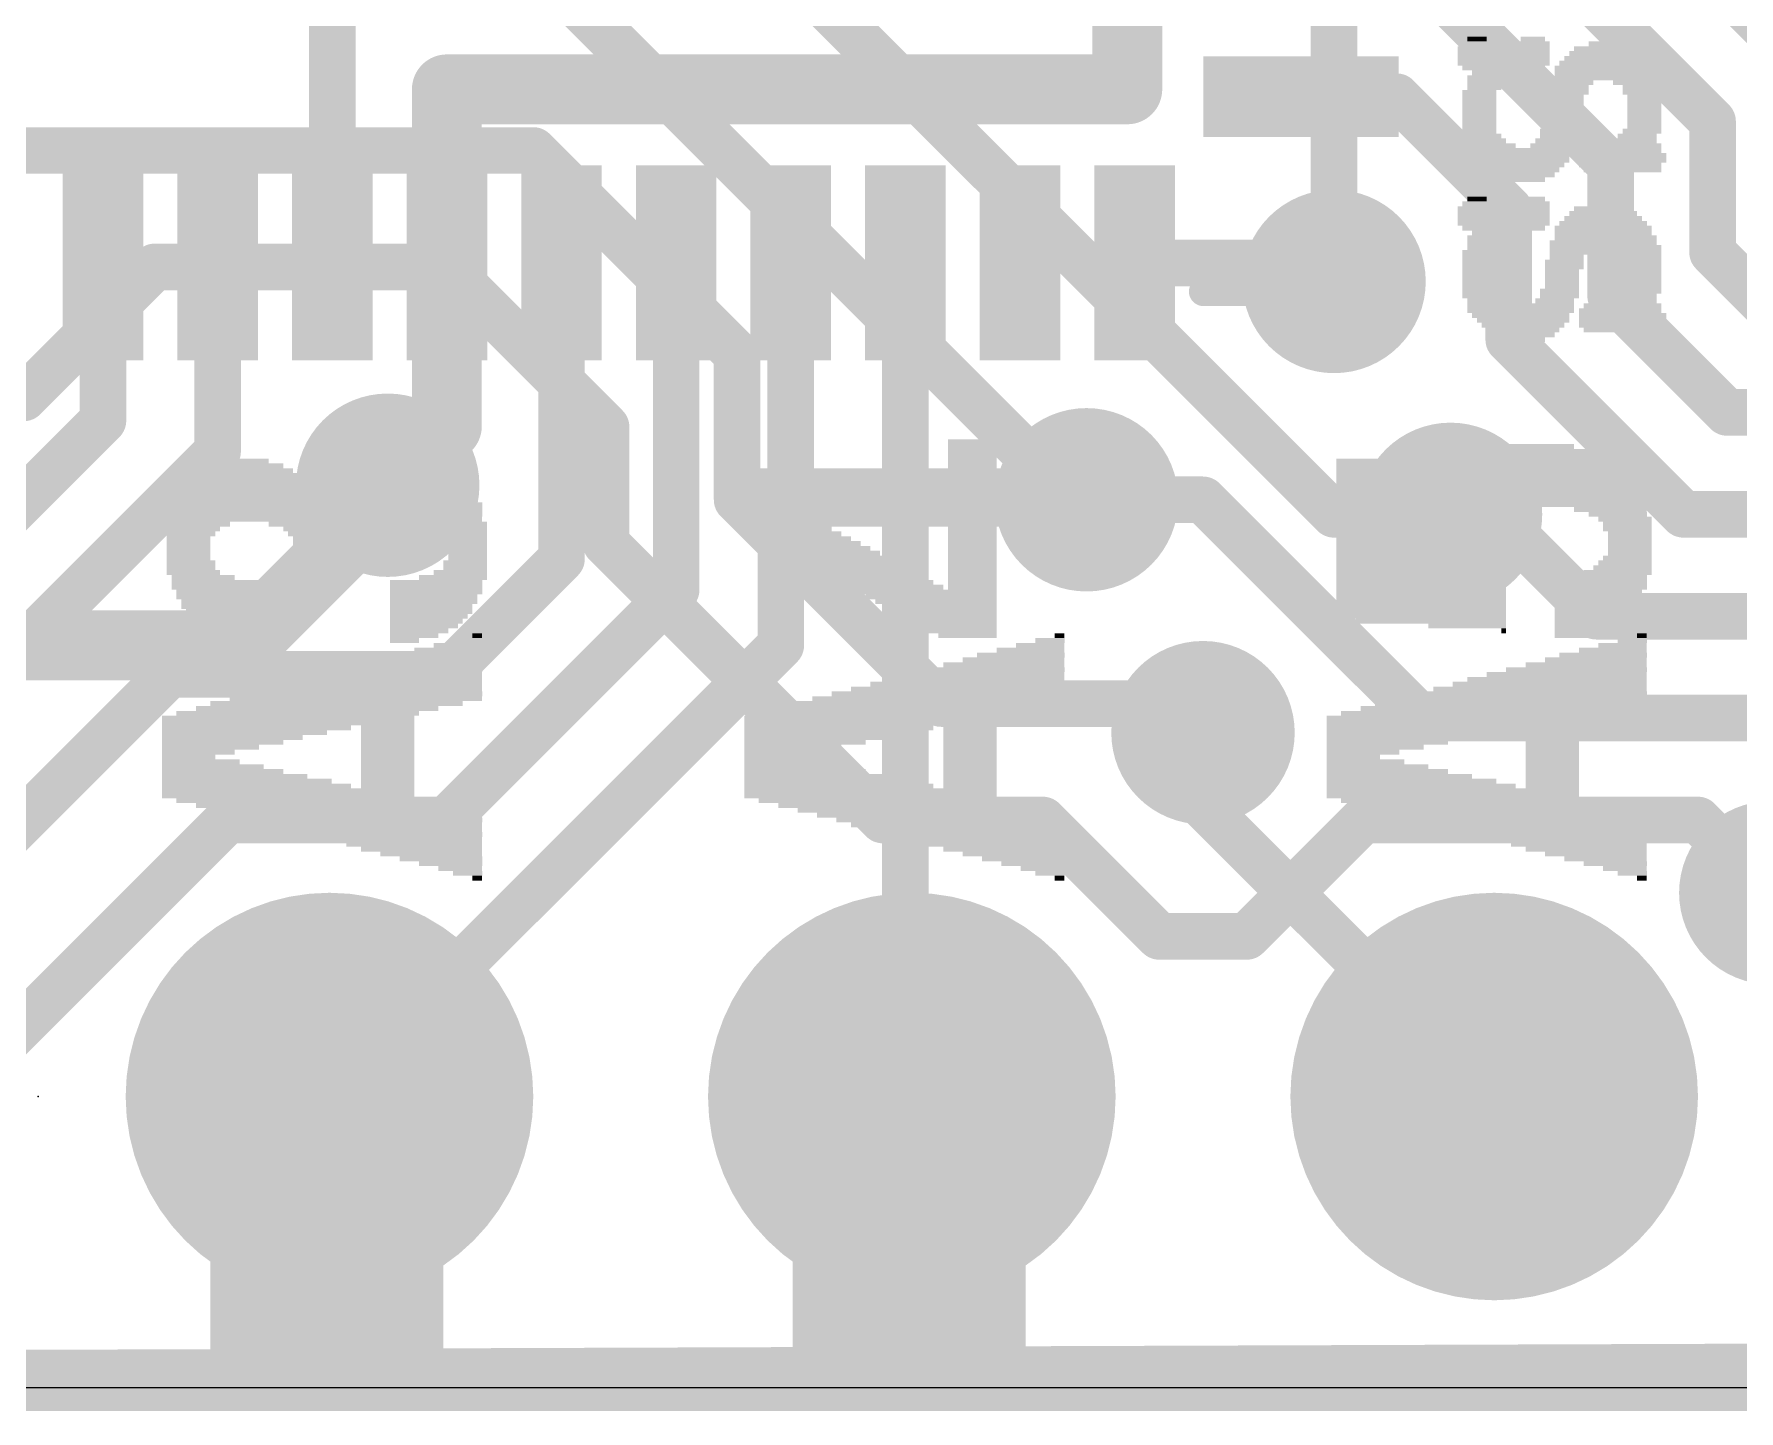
# Model space of a CAD drawing. Extents: x -0.1 to 35.7, y -0.1 to 17.9.
# Drawn here: x 17.76 to 25.2, y -0.1 to 5.91 of the extents above; entities that cross this region are included whole.
import ezdxf

# ---------------------------------------------------------------- set-up
doc = ezdxf.new("R2010")
doc.units = 0
for name, color, linetype in [('1', 12, 'CONTINUOUS'), ('16', 132, 'CONTINUOUS'), ('17', 110, 'CONTINUOUS'), ('18', 110, 'CONTINUOUS'), ('20', 53, 'CONTINUOUS'), ('200', 40, 'CONTINUOUS'), ('21', 40, 'CONTINUOUS'), ('23', 40, 'CONTINUOUS'), ('29', 253, 'CONTINUOUS')]:
    doc.layers.add(name, color=color, linetype=linetype)

# ---------------------------------------------------------------- blocks, each defined once
blk = doc.blocks.new('ROUNDP')
at = {"const_width": 0.5}
blk.add_lwpolyline([(0, -0.25, 1), (0, 0.25, 1), (0, -0.25)], format="xyb", dxfattribs=at)
blk = doc.blocks.new('RECT')
blk.add_solid([(-0.5, -0.5), (0.5, -0.5), (-0.5, 0.5), (0.5, 0.5)])
blk = doc.blocks.new('ROUNDV')
at = {"const_width": 0.5}
blk.add_lwpolyline([(0, -0.25, 1), (0, 0.25, 1), (0, -0.25)], format="xyb", dxfattribs=at)

msp = doc.modelspace()

# ---------------------------------------------------------------- linework, layer by layer
at = {"layer": '1'}
for points, const_width in [([(22.5298, 5.6642), (22.5298, 7.632)], 0.3048), ([(19.062, 4.907), (19.062, 7.505)], 0.2032), ([(24.11, 7.132), (25.527, 5.715)], 0.2032), ([(23.975, 6.632), (25.0825, 5.5245)], 0.2032), ([(23.84, 6.132), (24.638, 5.334)], 0.2032), ([(19.562, 4.907), (19.562, 5.6642)], 0.3048), ([(19.562, 5.6642), (22.5298, 5.6642)], 0.3048), ([(23.287, 5.632), (23.705, 5.632)], 0.2032), ([(23.705, 5.632), (24.1935, 5.1435)], 0.2032), ([(25.0825, 5.5245), (25.0825, 4.953)], 0.2032), ([(24.638, 5.334), (24.638, 4.7625)], 0.2032), ([(24.1935, 5.1435), (24.1935, 4.572)], 0.2032), ([(19.562, 4.907), (19.562, 4.195)], 0.3048), ([(18.062, 4.907), (18.062, 4.219)], 0.2032), ([(18.562, 4.907), (18.562, 4.084)], 0.2032), ([(20.062, 3.6155), (20.062, 4.907)], 0.2032), ([(20.562, 4.907), (20.562, 3.4805)], 0.2032), ([(21.062, 4.907), (21.062, 3.917)], 0.2032), ([(21.562, 4.907), (21.562, 1.27)], 0.2032), ([(22.562, 4.907), (23.3505, 4.907)], 0.2032), ([(23.3505, 4.907), (23.4315, 4.826)], 0.2032), ([(25.0825, 4.953), (25.3365, 4.699)], 0.2032), ([(24.638, 4.7625), (25.146, 4.2545)], 0.2032), ([(24.1935, 4.572), (24.9555, 3.81)], 0.2032), ([(18.062, 4.219), (17.145, 3.302)], 0.2032), ([(19.562, 4.195), (19.304, 3.937)], 0.3048), ([(30.7975, 4.2545), (25.146, 4.2545)], 0.2032), ([(18.562, 4.084), (17.3355, 2.8575)], 0.2032), ([(21.062, 3.917), (21.0185, 3.8735)], 0.2032), ([(21.0185, 3.8735), (21.0185, 3.2385)], 0.2032), ([(22.86, 3.8735), (22.352, 3.8735)], 0.2032), ([(23.8125, 2.921), (22.86, 3.8735)], 0.2032), ([(24.13, 3.81), (23.9395, 3.81)], 0.2032), ([(24.5745, 3.3655), (24.13, 3.81)], 0.2032), ([(24.9555, 3.81), (31.115, 3.81)], 0.2032), ([(19.558, 3.1115), (20.062, 3.6155)], 0.2032), ([(19.558, 2.4765), (20.562, 3.4805)], 0.2032), ([(31.4325, 3.3655), (24.5745, 3.3655)], 0.2032), ([(21.0185, 3.2385), (19.05, 1.27)], 0.2032), ([(17.653, 2.413), (18.3515, 3.1115)], 0.2032), ([(18.3515, 3.1115), (19.558, 3.1115)], 0.2032), ([(23.8125, 2.921), (31.623, 2.921)], 0.2032), ([(22.86, 2.54), (22.86, 2.8575)], 0.2032), ([(24.13, 1.27), (22.86, 2.54)], 0.2032), ([(17.399, 1.27), (18.6055, 2.4765)], 0.2032), ([(18.6055, 2.4765), (19.558, 2.4765)], 0.2032), ([(21.562, 1.27), (21.59, 1.27)], 0.2032), ([(0, 0), (35.56, 0)], 0.2032)]:
    msp.add_lwpolyline(points, dxfattribs=dict(at, const_width=const_width))
for points, const_width in [([(19.6382, 5.6642, 1), (19.4858, 5.6642)], 0.1524), ([(19.562, 5.7404, 1), (19.562, 5.588)], 0.1524), ([(22.5298, 5.588, 1), (22.5298, 5.7404)], 0.1524), ([(22.4536, 5.6642, 1), (22.606, 5.6642)], 0.1524), ([(23.287, 5.6828, 1), (23.287, 5.5812)], 0.1016), ([(23.7409, 5.6679, 1), (23.6691, 5.5961)], 0.1016), ([(23.705, 5.5812, 1), (23.705, 5.6828)], 0.1016), ([(25.1333, 5.5245, 1), (25.0317, 5.5245)], 0.1016), ([(25.0466, 5.4886, 1), (25.1184, 5.5604)], 0.1016), ([(24.6888, 5.334, 1), (24.5872, 5.334)], 0.1016), ([(24.6021, 5.2981, 1), (24.6739, 5.3699)], 0.1016), ([(24.2443, 5.1435, 1), (24.1427, 5.1435)], 0.1016), ([(24.1576, 5.1076, 1), (24.2294, 5.1794)], 0.1016), ([(19.6382, 4.907, 1), (19.4858, 4.907)], 0.1524), ([(18.1128, 4.907, 1), (18.0112, 4.907)], 0.1016), ([(18.6128, 4.907, 1), (18.5112, 4.907)], 0.1016), ([(19.4858, 4.907, 1), (19.6382, 4.907)], 0.1524), ([(20.1128, 4.907, 1), (20.0112, 4.907)], 0.1016), ([(20.6128, 4.907, 1), (20.5112, 4.907)], 0.1016), ([(21.1128, 4.907, 1), (21.0112, 4.907)], 0.1016), ([(21.6128, 4.907, 1), (21.5112, 4.907)], 0.1016), ([(22.562, 4.9578, 1), (22.562, 4.8562)], 0.1016), ([(23.3864, 4.9429, 1), (23.3146, 4.8711)], 0.1016), ([(23.3505, 4.8562, 1), (23.3505, 4.9578)], 0.1016), ([(25.1184, 4.9889, 1), (25.0466, 4.9171)], 0.1016), ([(25.0317, 4.953, 1), (25.1333, 4.953)], 0.1016), ([(19.0112, 4.907, 1), (19.1128, 4.907)], 0.1016), ([(23.3956, 4.7901, 1), (23.4674, 4.8619)], 0.1016), ([(24.6739, 4.7984, 1), (24.6021, 4.7266)], 0.1016), ([(24.5872, 4.7625, 1), (24.6888, 4.7625)], 0.1016), ([(24.2294, 4.6079, 1), (24.1576, 4.5361)], 0.1016), ([(24.1427, 4.572, 1), (24.2443, 4.572)], 0.1016), ([(18.0979, 4.1831, 1), (18.0261, 4.2549)], 0.1016), ([(19.6159, 4.1411, 1), (19.5081, 4.2489)], 0.1524), ([(25.146, 4.3053, 1), (25.146, 4.2037)], 0.1016), ([(25.1101, 4.2186, 1), (25.1819, 4.2904)], 0.1016), ([(18.0112, 4.219, 1), (18.1128, 4.219)], 0.1016), ([(19.4858, 4.195, 1), (19.6382, 4.195)], 0.1524), ([(18.5979, 4.0481, 1), (18.5261, 4.1199)], 0.1016), ([(18.5112, 4.084, 1), (18.6128, 4.084)], 0.1016), ([(19.2501, 3.9909, 1), (19.3579, 3.8831)], 0.1524), ([(21.0979, 3.8811, 1), (21.0261, 3.9529)], 0.1016), ([(21.0693, 3.8735, 1), (20.9677, 3.8735)], 0.1016), ([(20.9826, 3.9094, 1), (21.0544, 3.8376)], 0.1016), ([(21.0112, 3.917, 1), (21.1128, 3.917)], 0.1016), ([(22.352, 3.9243, 1), (22.352, 3.8227)], 0.1016), ([(22.8959, 3.9094, 1), (22.8241, 3.8376)], 0.1016), ([(22.86, 3.8227, 1), (22.86, 3.9243)], 0.1016), ([(23.9395, 3.8608, 1), (23.9395, 3.7592)], 0.1016), ([(24.1659, 3.8459, 1), (24.0941, 3.7741)], 0.1016), ([(24.13, 3.7592, 1), (24.13, 3.8608)], 0.1016), ([(24.9555, 3.8608, 1), (24.9555, 3.7592)], 0.1016), ([(24.9196, 3.7741, 1), (24.9914, 3.8459)], 0.1016), ([(20.0112, 3.6155, 1), (20.1128, 3.6155)], 0.1016), ([(20.0979, 3.5796, 1), (20.0261, 3.6514)], 0.1016), ([(20.5979, 3.4446, 1), (20.5261, 3.5164)], 0.1016), ([(20.5112, 3.4805, 1), (20.6128, 3.4805)], 0.1016), ([(24.5745, 3.4163, 1), (24.5745, 3.3147)], 0.1016), ([(24.5386, 3.3296, 1), (24.6104, 3.4014)], 0.1016), ([(20.9677, 3.2385, 1), (21.0693, 3.2385)], 0.1016), ([(21.0544, 3.2026, 1), (20.9826, 3.2744)], 0.1016), ([(18.3515, 3.1623, 1), (18.3515, 3.0607)], 0.1016), ([(18.3874, 3.0756, 1), (18.3156, 3.1474)], 0.1016), ([(19.5221, 3.1474, 1), (19.5939, 3.0756)], 0.1016), ([(19.558, 3.0607, 1), (19.558, 3.1623)], 0.1016), ([(23.8125, 2.9718, 1), (23.8125, 2.8702)], 0.1016), ([(23.7766, 2.8851, 1), (23.8484, 2.9569)], 0.1016), ([(22.9108, 2.8575, 1), (22.8092, 2.8575)], 0.1016), ([(22.8959, 2.5759, 1), (22.8241, 2.5041)], 0.1016), ([(18.6055, 2.5273, 1), (18.6055, 2.4257)], 0.1016), ([(18.6414, 2.4406, 1), (18.5696, 2.5124)], 0.1016), ([(19.5221, 2.5124, 1), (19.5939, 2.4406)], 0.1016), ([(19.558, 2.4257, 1), (19.558, 2.5273)], 0.1016), ([(22.8092, 2.54, 1), (22.9108, 2.54)], 0.1016), ([(19.0141, 1.3059, 1), (19.0859, 1.2341)], 0.1016), ([(21.562, 1.3208, 1), (21.562, 1.2192)], 0.1016), ([(21.59, 1.2192, 1), (21.59, 1.3208)], 0.1016), ([(24.0941, 1.2341, 1), (24.1659, 1.3059)], 0.1016), ([(21.5112, 1.27, 1), (21.6128, 1.27)], 0.1016)]:
    msp.add_lwpolyline(points, format="xyb", dxfattribs=dict(at, const_width=const_width))
at = {"layer": '16'}
for points, const_width in [([(23.4315, 3.81), (20.193, 7.0485)], 0.2032), ([(23.4315, 6.7945), (23.4315, 4.826)], 0.2032), ([(19.558, 6.604), (22.2885, 3.8735)], 0.2032), ([(19.939, 5.3975), (15.3035, 5.3975)], 0.2032), ([(20.828, 4.5085), (19.939, 5.3975)], 0.2032), ([(18.288, 4.8895), (17.7165, 4.318)], 0.2032), ([(19.558, 4.8895), (18.288, 4.8895)], 0.2032), ([(20.2565, 4.191), (19.558, 4.8895)], 0.2032), ([(20.828, 3.8735), (20.828, 4.5085)], 0.2032), ([(17.7165, 4.318), (15.3035, 4.318)], 0.2032), ([(20.2565, 3.683), (20.2565, 4.191)], 0.2032), ([(18.669, 3.2385), (19.304, 3.8735)], 0.3048), ([(19.304, 3.8735), (19.304, 3.937)], 0.2032), ([(21.717, 2.9845), (20.828, 3.8735)], 0.2032), ([(22.2885, 3.8735), (22.352, 3.8735)], 0.2032), ([(22.352, 3.8735), (22.479, 3.8735)], 0.2032), ([(23.4315, 3.81), (23.9395, 3.81)], 0.2032), ([(21.463, 2.4765), (20.2565, 3.683)], 0.2032), ([(18.669, 3.2385), (11.557, 3.2385)], 0.3048), ([(21.717, 2.9845), (22.733, 2.9845)], 0.2032), ([(22.733, 2.9845), (22.86, 2.8575)], 0.2032), ([(22.1615, 2.4765), (21.463, 2.4765)], 0.2032), ([(22.6695, 1.9685), (22.1615, 2.4765)], 0.2032), ([(23.5585, 2.4765), (23.0505, 1.9685)], 0.2032), ([(25.019, 2.4765), (23.5585, 2.4765)], 0.2032), ([(25.3365, 2.159), (25.019, 2.4765)], 0.2032), ([(23.0505, 1.9685), (22.6695, 1.9685)], 0.2032), ([(35.56, 0.127), (0, 0)], 0.2032)]:
    msp.add_lwpolyline(points, dxfattribs=dict(at, const_width=const_width))
for points, const_width in [([(19.9749, 5.4334, 1), (19.9031, 5.3616)], 0.1016), ([(19.939, 5.3467, 1), (19.939, 5.4483)], 0.1016), ([(18.288, 4.9403, 1), (18.288, 4.8387)], 0.1016), ([(18.3239, 4.8536, 1), (18.2521, 4.9254)], 0.1016), ([(19.5939, 4.9254, 1), (19.5221, 4.8536)], 0.1016), ([(19.558, 4.8387, 1), (19.558, 4.9403)], 0.1016), ([(23.3807, 4.826, 1), (23.4823, 4.826)], 0.1016), ([(20.8788, 4.5085, 1), (20.7772, 4.5085)], 0.1016), ([(20.7921, 4.4726, 1), (20.8639, 4.5444)], 0.1016), ([(17.6806, 4.3539, 1), (17.7524, 4.2821)], 0.1016), ([(17.7165, 4.2672, 1), (17.7165, 4.3688)], 0.1016), ([(20.3073, 4.191, 1), (20.2057, 4.191)], 0.1016), ([(20.2206, 4.1551, 1), (20.2924, 4.2269)], 0.1016), ([(19.3579, 3.8196, 1), (19.2501, 3.9274)], 0.1524), ([(19.3548, 3.937, 1), (19.2532, 3.937)], 0.1016), ([(20.8639, 3.9094, 1), (20.7921, 3.8376)], 0.1016), ([(22.2885, 3.9243, 1), (22.2885, 3.8227)], 0.1016), ([(22.2526, 3.8376, 1), (22.3244, 3.9094)], 0.1016), ([(22.352, 3.9243, 1), (22.352, 3.8227)], 0.1016), ([(22.352, 3.8227, 1), (22.352, 3.9243)], 0.1016), ([(22.479, 3.8227, 1), (22.479, 3.9243)], 0.1016), ([(19.2532, 3.8735, 1), (19.3548, 3.8735)], 0.1016), ([(20.7772, 3.8735, 1), (20.8788, 3.8735)], 0.1016), ([(23.4315, 3.8608, 1), (23.4315, 3.7592)], 0.1016), ([(23.3956, 3.7741, 1), (23.4674, 3.8459)], 0.1016), ([(23.9395, 3.7592, 1), (23.9395, 3.8608)], 0.1016), ([(20.2924, 3.7189, 1), (20.2206, 3.6471)], 0.1016), ([(20.2057, 3.683, 1), (20.3073, 3.683)], 0.1016), ([(18.6151, 3.2924, 1), (18.7229, 3.1846)], 0.1524), ([(18.669, 3.1623, 1), (18.669, 3.3147)], 0.1524), ([(21.717, 3.0353, 1), (21.717, 2.9337)], 0.1016), ([(21.6811, 2.9486, 1), (21.7529, 3.0204)], 0.1016), ([(22.7689, 3.0204, 1), (22.6971, 2.9486)], 0.1016), ([(22.733, 2.9337, 1), (22.733, 3.0353)], 0.1016), ([(22.8241, 2.8216, 1), (22.8959, 2.8934)], 0.1016), ([(21.463, 2.5273, 1), (21.463, 2.4257)], 0.1016), ([(21.4271, 2.4406, 1), (21.4989, 2.5124)], 0.1016), ([(22.1974, 2.5124, 1), (22.1256, 2.4406)], 0.1016), ([(22.1615, 2.4257, 1), (22.1615, 2.5273)], 0.1016), ([(23.5585, 2.5273, 1), (23.5585, 2.4257)], 0.1016), ([(23.5944, 2.4406, 1), (23.5226, 2.5124)], 0.1016), ([(25.0549, 2.5124, 1), (24.9831, 2.4406)], 0.1016), ([(25.019, 2.4257, 1), (25.019, 2.5273)], 0.1016), ([(22.6695, 2.0193, 1), (22.6695, 1.9177)], 0.1016), ([(22.6336, 1.9326, 1), (22.7054, 2.0044)], 0.1016), ([(23.0146, 2.0044, 1), (23.0864, 1.9326)], 0.1016), ([(23.0505, 1.9177, 1), (23.0505, 2.0193)], 0.1016)]:
    msp.add_lwpolyline(points, format="xyb", dxfattribs=dict(at, const_width=const_width))
at = {"layer": '20'}
msp.add_line((1.27, 0), (34.29, 0), dxfattribs=at)
at = {"layer": '21', "const_width": 0.127}
for points in [[(23.412, 5.332), (23.412, 4.782)], [(23.412, 4.782), (22.862, 4.782)]]:
    msp.add_lwpolyline(points, dxfattribs=at)
at = {"layer": '21', "const_width": 0.0635}
for points in [[(23.4438, 5.332, 1), (23.3803, 5.332)], [(22.862, 4.8137, 1), (22.862, 4.7503)], [(23.412, 4.7503, 1), (23.412, 4.8137)], [(23.3803, 4.782, 1), (23.4438, 4.782)]]:
    msp.add_lwpolyline(points, format="xyb", dxfattribs=at)
at = {"layer": '23'}
msp.add_point((17.78, 1.27), dxfattribs=at)

# ---------------------------------------------------------------- block references
at = {"layer": '1', "xscale": 0.75, "yscale": 0.25}
for p, rotation in [((23.287, 5.632), 180), ((18.062, 4.907), 90), ((18.562, 4.907), 90), ((19.062, 4.907), 90), ((19.562, 4.907), 90), ((20.062, 4.907), 90), ((20.562, 4.907), 90), ((21.062, 4.907), 90), ((21.562, 4.907), 90), ((22.062, 4.907), 90), ((22.562, 4.907), 90)]:
    msp.add_blockref('RECT', p, dxfattribs=dict(at, rotation=rotation))
at = {"layer": '17', "xscale": 1.6764, "yscale": 1.6764, "rotation": 270}
for p in [(19.05, 1.27), (19.05, 1.27), (21.59, 1.27), (21.59, 1.27), (24.13, 1.27), (24.13, 1.27)]:
    msp.add_blockref('ROUNDP', p, dxfattribs=at)
at = {"layer": '18', "xscale": 0.8001, "yscale": 0.8001}
for p in [(23.4315, 4.826), (23.4315, 4.826), (19.304, 3.937), (19.304, 3.937), (22.352, 3.8735), (22.352, 3.8735), (23.9395, 3.81), (23.9395, 3.81), (22.86, 2.8575), (22.86, 2.8575), (25.3365, 2.159), (25.3365, 2.159)]:
    msp.add_blockref('ROUNDV', p, dxfattribs=at)
at = {"layer": '200', "yscale": 0.0212}
for p, xscale in [((24.055, 5.8841), 0.0847), ((24.2984, 5.8841), 0.1058), ((24.1714, 5.8418), 0.4022), ((24.1714, 5.8206), 0.4022), ((24.1714, 5.7994), 0.4022), ((24.182, 5.8629), 0.381), ((24.6053, 5.7994), 0.3387), ((24.6053, 5.8206), 0.2963), ((24.5947, 5.8418), 0.2328), ((24.5947, 5.8629), 0.1058), ((24.1714, 5.7783), 0.4022), ((24.1714, 5.7571), 0.3598), ((24.129, 5.7359), 0.1905), ((24.6053, 5.7571), 0.4233), ((24.6053, 5.7359), 0.4233), ((24.6053, 5.7783), 0.381), ((24.0655, 5.6513), 0.1482), ((24.0867, 5.6936), 0.1482), ((24.0867, 5.6724), 0.1482), ((24.0973, 5.7148), 0.1693), ((24.4677, 5.6936), 0.1905), ((24.4571, 5.6724), 0.1693), ((24.4571, 5.6513), 0.1693), ((24.6159, 5.7148), 0.4445), ((24.7428, 5.6936), 0.1905), ((24.7746, 5.6724), 0.1693), ((24.7746, 5.6513), 0.1693), ((24.0655, 5.6301), 0.1482), ((24.0655, 5.6089), 0.1482), ((24.0655, 5.5878), 0.1482), ((24.0655, 5.5666), 0.1482), ((24.4359, 5.6089), 0.1693), ((24.4359, 5.5878), 0.1693), ((24.4254, 5.5666), 0.1482), ((24.4465, 5.6301), 0.1482), ((24.7852, 5.6301), 0.1482), ((24.7852, 5.6089), 0.1482), ((24.7852, 5.5878), 0.1482), ((24.7852, 5.5666), 0.1482), ((24.0655, 5.5454), 0.1482), ((24.0655, 5.5243), 0.1482), ((24.0655, 5.5031), 0.1482), ((24.4254, 5.5454), 0.1482), ((24.4254, 5.5243), 0.1482), ((24.4254, 5.5031), 0.1482), ((24.7852, 5.5454), 0.1482), ((24.7852, 5.5243), 0.1482), ((24.7852, 5.5031), 0.1482), ((24.0655, 5.4819), 0.1482), ((24.0761, 5.4608), 0.1693), ((24.0973, 5.4396), 0.1693), ((24.1185, 5.4184), 0.2117), ((24.383, 5.4184), 0.1905), ((24.3936, 5.4396), 0.1693), ((24.4148, 5.4819), 0.1693), ((24.4148, 5.4608), 0.1693), ((24.6899, 5.4184), 0.3387), ((24.7428, 5.4396), 0.1905), ((24.7534, 5.4608), 0.1693), ((24.7746, 5.4819), 0.1693), ((24.2454, 5.3973), 0.4656), ((24.2454, 5.3761), 0.4233), ((24.256, 5.355), 0.4022), ((24.6793, 5.3973), 0.3598), ((24.6899, 5.3761), 0.381), ((24.6899, 5.355), 0.381), ((24.256, 5.3338), 0.3598), ((24.256, 5.3126), 0.3175), ((24.256, 5.2915), 0.2752), ((24.256, 5.2703), 0.1905), ((24.6793, 5.3338), 0.3598), ((24.6899, 5.3126), 0.3387), ((24.1714, 5.1433), 0.4022), ((24.1714, 5.1221), 0.4022), ((24.182, 5.1645), 0.381), ((24.055, 5.1856), 0.0847), ((24.2984, 5.1856), 0.1058), ((24.6053, 5.1221), 0.2963), ((24.5947, 5.1433), 0.2328), ((24.5947, 5.1645), 0.1058), ((24.1714, 5.101), 0.4022), ((24.1714, 5.0798), 0.4022), ((24.1714, 5.0586), 0.3598), ((24.6053, 5.0586), 0.4233), ((24.6053, 5.0798), 0.381), ((24.6053, 5.101), 0.3387), ((24.0867, 4.9951), 0.1482), ((24.0867, 4.974), 0.1482), ((24.0973, 5.0163), 0.1693), ((24.129, 5.0375), 0.1905), ((24.4677, 4.9951), 0.1905), ((24.4571, 4.974), 0.1693), ((24.6053, 5.0375), 0.4233), ((24.6159, 5.0163), 0.4445), ((24.7428, 4.9951), 0.1905), ((24.7746, 4.974), 0.1693), ((24.0655, 4.9528), 0.1482), ((24.0655, 4.9316), 0.1482), ((24.0655, 4.9105), 0.1482), ((24.4359, 4.9105), 0.1693), ((24.4465, 4.9316), 0.1482), ((24.4571, 4.9528), 0.1693), ((24.7746, 4.9528), 0.1693), ((24.7852, 4.9316), 0.1482), ((24.7852, 4.9105), 0.1482), ((24.0655, 4.8893), 0.1482), ((24.0655, 4.8681), 0.1482), ((24.0655, 4.847), 0.1482), ((24.0655, 4.8258), 0.1482), ((24.4359, 4.8893), 0.1693), ((24.4254, 4.8681), 0.1482), ((24.4254, 4.847), 0.1482), ((24.4254, 4.8258), 0.1482), ((24.7852, 4.8893), 0.1482), ((24.7852, 4.8681), 0.1482), ((24.7852, 4.847), 0.1482), ((24.7852, 4.8258), 0.1482), ((24.0655, 4.8046), 0.1482), ((24.0655, 4.7835), 0.1482), ((24.0761, 4.7623), 0.1693), ((24.4148, 4.7835), 0.1693), ((24.4148, 4.7623), 0.1693), ((24.4254, 4.8046), 0.1482), ((24.7534, 4.7623), 0.1693), ((24.7746, 4.7835), 0.1693), ((24.7852, 4.8046), 0.1482), ((24.2454, 4.6988), 0.4656), ((24.0973, 4.7411), 0.1693), ((24.1185, 4.72), 0.2117), ((24.2454, 4.6776), 0.4233), ((24.383, 4.72), 0.1905), ((24.3936, 4.7411), 0.1693), ((24.6793, 4.6988), 0.3598), ((24.6899, 4.6776), 0.381), ((24.6899, 4.72), 0.3387), ((24.7428, 4.7411), 0.1905), ((24.256, 4.6565), 0.4022), ((24.256, 4.6353), 0.3598), ((24.256, 4.6141), 0.3175), ((24.6899, 4.6565), 0.381), ((24.6793, 4.6353), 0.3598), ((24.6899, 4.6141), 0.3387), ((24.256, 4.593), 0.2752), ((24.256, 4.5718), 0.1905), ((19.3244, 4.085), 0.2328), ((21.8537, 4.1273), 0.2117), ((21.8537, 4.1062), 0.2117), ((21.8537, 4.085), 0.2117), ((24.3195, 4.085), 0.4868), ((24.3301, 4.1062), 0.2963), ((18.6788, 4.0215), 0.3387), ((18.6894, 4.0427), 0.1905), ((19.335, 4.0215), 0.508), ((19.3244, 4.0427), 0.4445), ((19.3244, 4.0638), 0.3598), ((21.8537, 4.0638), 0.2117), ((21.8537, 4.0427), 0.2117), ((21.8537, 4.0215), 0.2117), ((23.547, 4.0427), 0.2117), ((23.547, 4.0215), 0.2117), ((24.3301, 4.0215), 0.7196), ((24.3301, 4.0427), 0.6773), ((24.3301, 4.0638), 0.5926), ((18.6788, 3.9368), 0.5503), ((18.6788, 3.958), 0.508), ((18.6788, 3.9792), 0.4657), ((18.6894, 4.0003), 0.4022), ((19.335, 3.958), 0.635), ((19.3456, 3.9368), 0.6561), ((19.335, 3.9792), 0.5926), ((19.335, 4.0003), 0.5503), ((21.568, 4.0003), 1.3758), ((21.568, 3.9792), 1.3758), ((21.568, 3.958), 1.3758), ((21.568, 3.9368), 1.3758), ((23.547, 4.0003), 0.2117), ((23.547, 3.9792), 0.2117), ((23.547, 3.958), 0.2117), ((23.547, 3.9368), 0.2117), ((24.3195, 3.9368), 0.8678), ((24.3301, 3.958), 0.8466), ((24.3301, 3.9792), 0.8043), ((24.3301, 4.0003), 0.762), ((18.6788, 3.8945), 0.5926), ((19.0387, 3.8733), 1.3123), ((18.6894, 3.9157), 0.5715), ((19.3456, 3.8945), 0.6985), ((19.3456, 3.9157), 0.6561), ((21.568, 3.9157), 1.3758), ((21.568, 3.8945), 1.3758), ((21.568, 3.8733), 1.3758), ((23.547, 3.9157), 0.2117), ((23.547, 3.8945), 0.2117), ((23.547, 3.8733), 0.2117), ((24.3301, 3.8733), 0.9313), ((24.3301, 3.9157), 0.889), ((24.3301, 3.8945), 0.889), ((18.8058, 3.8098), 0.889), ((19.0387, 3.8522), 1.3546), ((19.0387, 3.831), 1.3546), ((18.7847, 3.7887), 0.8466), ((19.589, 3.8098), 0.254), ((19.6101, 3.7887), 0.2117), ((21.568, 3.8522), 1.3758), ((21.568, 3.831), 1.3758), ((21.568, 3.8098), 1.3758), ((21.568, 3.7887), 1.3758), ((23.547, 3.8522), 0.2117), ((23.547, 3.831), 0.2117), ((23.547, 3.8098), 0.2117), ((23.547, 3.7887), 0.2117), ((24.0232, 3.831), 0.3175), ((24.3301, 3.8522), 0.9313), ((23.9915, 3.8098), 0.254), ((23.9809, 3.7887), 0.2328), ((24.637, 3.831), 0.3175), ((24.6688, 3.8098), 0.254), ((24.7005, 3.7887), 0.2328), ((18.4778, 3.7675), 0.2752), ((18.4566, 3.7464), 0.2328), ((18.446, 3.7252), 0.2117), ((18.9752, 3.7675), 0.381), ((18.9963, 3.7464), 0.2963), ((18.9963, 3.7252), 0.254), ((19.6419, 3.7675), 0.1905), ((19.6419, 3.7464), 0.1905), ((19.6525, 3.7252), 0.1693), ((21.568, 3.7675), 1.3758), ((21.06, 3.7464), 0.3598), ((21.0812, 3.7252), 0.4022), ((21.8537, 3.7464), 0.2117), ((21.8537, 3.7252), 0.2117), ((23.547, 3.7675), 0.2117), ((23.547, 3.7464), 0.2117), ((23.547, 3.7252), 0.2117), ((23.9703, 3.7675), 0.2117), ((23.9597, 3.7464), 0.1905), ((23.9597, 3.7252), 0.1905), ((24.7111, 3.7675), 0.2117), ((24.7111, 3.7464), 0.2117), ((24.7217, 3.7252), 0.1905), ((18.4354, 3.704), 0.1905), ((18.4354, 3.6829), 0.1905), ((18.4354, 3.6617), 0.1905), ((18.4354, 3.6405), 0.1905), ((19.0069, 3.704), 0.2328), ((18.9963, 3.6829), 0.2117), ((19.0069, 3.6617), 0.1905), ((19.0069, 3.6405), 0.1905), ((19.6525, 3.704), 0.1693), ((19.6525, 3.6829), 0.1693), ((19.6525, 3.6617), 0.1693), ((19.6525, 3.6405), 0.1693), ((21.1235, 3.704), 0.4022), ((21.1658, 3.6829), 0.4022), ((21.1976, 3.6617), 0.4233), ((21.2399, 3.6405), 0.4233), ((21.8537, 3.704), 0.2117), ((21.8537, 3.6829), 0.2117), ((21.8537, 3.6617), 0.2117), ((21.8537, 3.6405), 0.2117), ((23.547, 3.704), 0.2117), ((23.547, 3.6829), 0.2117), ((23.547, 3.6617), 0.2117), ((23.547, 3.6405), 0.2117), ((23.9597, 3.704), 0.1905), ((23.9703, 3.6829), 0.1693), ((23.9703, 3.6617), 0.1693), ((23.9703, 3.6405), 0.1693), ((24.7217, 3.704), 0.1905), ((24.7217, 3.6829), 0.1905), ((24.7217, 3.6617), 0.1905), ((24.7217, 3.6405), 0.1905), ((18.4354, 3.6194), 0.1905), ((18.446, 3.5982), 0.2117), ((18.446, 3.577), 0.2117), ((19.0069, 3.6194), 0.1905), ((19.0069, 3.5982), 0.1905), ((19.0069, 3.577), 0.1905), ((19.6419, 3.5982), 0.1905), ((19.6419, 3.577), 0.1905), ((19.6525, 3.6194), 0.1693), ((21.2822, 3.6194), 0.4233), ((21.3246, 3.5982), 0.4233), ((21.3563, 3.577), 0.4022), ((21.8537, 3.6194), 0.2117), ((21.8537, 3.5982), 0.2117), ((21.8537, 3.577), 0.2117), ((23.547, 3.6194), 0.2117), ((23.547, 3.5982), 0.2117), ((23.547, 3.577), 0.2117), ((23.9915, 3.6194), 0.1693), ((23.9915, 3.5982), 0.1693), ((24.0126, 3.577), 0.1693), ((24.6899, 3.577), 0.254), ((24.7005, 3.5982), 0.2328), ((24.7111, 3.6194), 0.2117), ((18.4566, 3.5559), 0.2328), ((18.4989, 3.5347), 0.2752), ((18.5624, 3.5135), 0.4022), ((18.5624, 3.4924), 0.4022), ((19.0069, 3.5559), 0.1905), ((19.0069, 3.5347), 0.1905), ((19.5149, 3.5135), 0.4022), ((19.5149, 3.4924), 0.4022), ((19.589, 3.5347), 0.2963), ((19.6207, 3.5559), 0.2328), ((21.3986, 3.5559), 0.4022), ((21.441, 3.5347), 0.4022), ((21.4833, 3.5135), 0.4022), ((21.5151, 3.4924), 0.4233), ((21.8537, 3.5559), 0.2117), ((21.8537, 3.5347), 0.2117), ((21.8537, 3.5135), 0.2117), ((21.8537, 3.4924), 0.2117), ((23.8115, 3.5135), 0.7408), ((23.8115, 3.4924), 0.7408), ((23.547, 3.5559), 0.2117), ((23.6846, 3.5347), 0.4868), ((24.0444, 3.5559), 0.1905), ((24.0761, 3.5347), 0.2117), ((24.5947, 3.5347), 0.4022), ((24.5947, 3.5135), 0.4022), ((24.5947, 3.4924), 0.4022), ((24.6688, 3.5559), 0.2963), ((18.573, 3.4712), 0.381), ((18.573, 3.45), 0.381), ((18.5836, 3.4289), 0.3598), ((19.5149, 3.4712), 0.4022), ((19.5043, 3.45), 0.381), ((19.5043, 3.4289), 0.381), ((21.6526, 3.4712), 0.6138), ((21.6738, 3.45), 0.5715), ((21.695, 3.4289), 0.5291), ((23.8115, 3.4712), 0.7408), ((23.8115, 3.45), 0.7408), ((23.8115, 3.4289), 0.7408), ((24.5841, 3.4712), 0.381), ((24.5841, 3.45), 0.381), ((24.5735, 3.4289), 0.3598), ((18.5836, 3.4077), 0.3598), ((18.5942, 3.3865), 0.3387), ((18.6048, 3.3654), 0.3175), ((18.6153, 3.3442), 0.2963), ((19.4831, 3.3654), 0.3387), ((19.4937, 3.4077), 0.3598), ((19.4937, 3.3865), 0.3598), ((19.4726, 3.3442), 0.3175), ((21.7161, 3.4077), 0.4868), ((21.7373, 3.3865), 0.4445), ((21.7585, 3.3654), 0.4022), ((21.769, 3.3442), 0.381), ((23.8115, 3.4077), 0.7408), ((23.8115, 3.3865), 0.7408), ((23.8115, 3.3654), 0.7408), ((23.8539, 3.3442), 0.6561), ((24.5629, 3.3865), 0.3387), ((24.5735, 3.4077), 0.3598), ((24.5524, 3.3654), 0.3175), ((24.5418, 3.3442), 0.2963), ((18.6365, 3.323), 0.254), ((18.6577, 3.3019), 0.2117), ((18.7, 3.2807), 0.127), ((19.4196, 3.2807), 0.2117), ((19.462, 3.323), 0.2963), ((19.4408, 3.3019), 0.254), ((19.6948, 3.2807), 0.0423), ((21.7902, 3.323), 0.3387), ((21.8114, 3.3019), 0.2963), ((21.8325, 3.2807), 0.254), ((22.2347, 3.2807), 0.0423), ((24.0126, 3.323), 0.3387), ((24.1714, 3.3019), 0.0212), ((24.5312, 3.323), 0.2752), ((24.51, 3.3019), 0.2328), ((24.4677, 3.2807), 0.1482), ((24.7746, 3.2807), 0.0423), ((19.3773, 3.2595), 0.127), ((19.5255, 3.196), 0.381), ((19.5678, 3.2172), 0.2963), ((19.6101, 3.2384), 0.2117), ((19.6525, 3.2595), 0.127), ((22.0654, 3.196), 0.381), ((22.1077, 3.2172), 0.2963), ((22.15, 3.2384), 0.2117), ((22.1924, 3.2595), 0.127), ((24.6053, 3.196), 0.381), ((24.6476, 3.2172), 0.2963), ((24.6899, 3.2384), 0.2117), ((24.7323, 3.2595), 0.127), ((19.4091, 3.1325), 0.6138), ((19.4514, 3.1537), 0.5291), ((19.4937, 3.1749), 0.4445), ((21.949, 3.1325), 0.6138), ((21.9913, 3.1537), 0.5291), ((22.0336, 3.1749), 0.4445), ((24.4889, 3.1325), 0.6138), ((24.5312, 3.1537), 0.5291), ((24.5735, 3.1749), 0.4445), ((19.2503, 3.0479), 0.9313), ((19.2926, 3.069), 0.8466), ((19.3244, 3.0902), 0.7831), ((19.3667, 3.1114), 0.6985), ((21.7902, 3.0479), 0.9313), ((21.8325, 3.069), 0.8466), ((21.8643, 3.0902), 0.7831), ((21.9066, 3.1114), 0.6985), ((24.3301, 3.0479), 0.9313), ((24.3724, 3.069), 0.8466), ((24.4042, 3.0902), 0.7831), ((24.4465, 3.1114), 0.6985), ((19.081, 2.9844), 1.1006), ((19.1656, 3.0055), 1.1006), ((19.208, 3.0267), 1.016), ((21.6209, 2.9844), 1.1006), ((21.7056, 3.0055), 1.1006), ((21.7479, 3.0267), 1.016), ((24.1608, 2.9844), 1.1006), ((24.2454, 3.0055), 1.1006), ((24.2878, 3.0267), 1.016), ((18.8693, 2.9209), 1.1006), ((18.8693, 2.8997), 1.1006), ((18.9117, 2.942), 1.0583), ((18.9963, 2.9632), 1.0583), ((21.4092, 2.9209), 1.1006), ((21.4092, 2.8997), 1.1006), ((21.4516, 2.942), 1.0583), ((21.5362, 2.9632), 1.0583), ((23.9491, 2.9209), 1.1006), ((23.9491, 2.8997), 1.1006), ((23.9915, 2.942), 1.0583), ((24.0761, 2.9632), 1.0583), ((18.6788, 2.8574), 0.7196), ((18.6259, 2.8362), 0.6138), ((18.7318, 2.8786), 0.8255), ((18.5836, 2.8151), 0.5291), ((19.3032, 2.8786), 0.2328), ((19.3032, 2.8574), 0.2328), ((19.3032, 2.8362), 0.2328), ((19.3032, 2.8151), 0.2328), ((21.2187, 2.8574), 0.7196), ((21.1658, 2.8362), 0.6138), ((21.2717, 2.8786), 0.8255), ((21.1235, 2.8151), 0.5291), ((21.8431, 2.8786), 0.2328), ((21.8431, 2.8574), 0.2328), ((21.8431, 2.8362), 0.2328), ((21.8431, 2.8151), 0.2328), ((23.8115, 2.8786), 0.8255), ((23.7586, 2.8574), 0.7196), ((23.7057, 2.8362), 0.6138), ((23.6634, 2.8151), 0.5291), ((24.383, 2.8786), 0.2328), ((24.383, 2.8574), 0.2328), ((24.383, 2.8362), 0.2328), ((24.383, 2.8151), 0.2328), ((18.4778, 2.7727), 0.3175), ((18.4354, 2.7516), 0.2328), ((18.5307, 2.7939), 0.4233), ((19.3032, 2.7939), 0.2328), ((19.3032, 2.7727), 0.2328), ((19.3032, 2.7516), 0.2328), ((20.9753, 2.7516), 0.2328), ((21.0706, 2.7939), 0.4233), ((21.0177, 2.7727), 0.3175), ((21.8431, 2.7939), 0.2328), ((21.8431, 2.7727), 0.2328), ((21.8431, 2.7516), 0.2328), ((23.6105, 2.7939), 0.4233), ((23.5576, 2.7727), 0.3175), ((23.5152, 2.7516), 0.2328), ((24.383, 2.7939), 0.2328), ((24.383, 2.7727), 0.2328), ((24.383, 2.7516), 0.2328), ((18.4883, 2.7304), 0.3387), ((18.6365, 2.6669), 0.635), ((18.5413, 2.7092), 0.4445), ((18.5836, 2.6881), 0.5291), ((19.3032, 2.7304), 0.2328), ((19.3032, 2.7092), 0.2328), ((19.3032, 2.6881), 0.2328), ((19.3032, 2.6669), 0.2328), ((21.0282, 2.7304), 0.3387), ((21.1764, 2.6669), 0.635), ((21.0812, 2.7092), 0.4445), ((21.1235, 2.6881), 0.5291), ((21.8431, 2.7304), 0.2328), ((21.8431, 2.7092), 0.2328), ((21.8431, 2.6881), 0.2328), ((21.8431, 2.6669), 0.2328), ((23.5681, 2.7304), 0.3387), ((23.6211, 2.7092), 0.4445), ((23.6634, 2.6881), 0.5291), ((23.7163, 2.6669), 0.635), ((24.383, 2.7304), 0.2328), ((24.383, 2.7092), 0.2328), ((24.383, 2.6881), 0.2328), ((24.383, 2.6669), 0.2328), ((18.6894, 2.6457), 0.7408), ((18.8693, 2.6034), 1.1006), ((18.7318, 2.6246), 0.8255), ((19.3032, 2.6457), 0.2328), ((19.3032, 2.6246), 0.2328), ((21.2293, 2.6457), 0.7408), ((21.4092, 2.6034), 1.1006), ((21.2717, 2.6246), 0.8255), ((21.8431, 2.6457), 0.2328), ((21.8431, 2.6246), 0.2328), ((23.8115, 2.6246), 0.8255), ((23.7692, 2.6457), 0.7408), ((23.9491, 2.6034), 1.1006), ((24.383, 2.6457), 0.2328), ((24.383, 2.6246), 0.2328), ((18.8693, 2.5822), 1.1006), ((18.9222, 2.5611), 1.0795), ((19.0069, 2.5399), 1.0795), ((19.1022, 2.5187), 1.1006), ((21.4092, 2.5822), 1.1006), ((21.4621, 2.5611), 1.0795), ((21.5468, 2.5399), 1.0795), ((21.6421, 2.5187), 1.1006), ((23.9491, 2.5822), 1.1006), ((24.002, 2.5611), 1.0795), ((24.0867, 2.5399), 1.0795), ((24.182, 2.5187), 1.1006), ((19.1762, 2.4976), 1.0795), ((19.2186, 2.4764), 0.9948), ((19.2503, 2.4552), 0.9313), ((21.7161, 2.4976), 1.0795), ((21.7585, 2.4764), 0.9948), ((21.7902, 2.4552), 0.9313), ((24.256, 2.4976), 1.0795), ((24.2984, 2.4764), 0.9948), ((24.3301, 2.4552), 0.9313), ((19.2926, 2.4341), 0.8466), ((19.335, 2.4129), 0.762), ((19.3773, 2.3917), 0.6773), ((19.4196, 2.3706), 0.5926), ((21.8325, 2.4341), 0.8466), ((21.8749, 2.4129), 0.762), ((21.9172, 2.3917), 0.6773), ((21.9595, 2.3706), 0.5926), ((24.3724, 2.4341), 0.8466), ((24.4148, 2.4129), 0.762), ((24.4571, 2.3917), 0.6773), ((24.4994, 2.3706), 0.5926), ((19.4514, 2.3494), 0.5291), ((19.4937, 2.3282), 0.4445), ((19.5361, 2.3071), 0.3598), ((21.9913, 2.3494), 0.5291), ((22.0336, 2.3282), 0.4445), ((22.076, 2.3071), 0.3598), ((24.5312, 2.3494), 0.5291), ((24.5735, 2.3282), 0.4445), ((24.6158, 2.3071), 0.3598), ((19.5784, 2.2859), 0.2752), ((19.6207, 2.2647), 0.1905), ((19.6525, 2.2436), 0.127), ((19.6948, 2.2224), 0.0423), ((22.1183, 2.2859), 0.2752), ((22.1606, 2.2647), 0.1905), ((22.1924, 2.2436), 0.127), ((22.2347, 2.2224), 0.0423), ((24.6582, 2.2859), 0.2752), ((24.7005, 2.2647), 0.1905), ((24.7323, 2.2436), 0.127), ((24.7746, 2.2224), 0.0423), ((19.0387, 0.8466), 1.016), ((19.0387, 0.8255), 1.016), ((21.5786, 0.8466), 1.016), ((21.5786, 0.8255), 1.016), ((19.0387, 0.8043), 1.016), ((19.0387, 0.7831), 1.016), ((19.0387, 0.762), 1.016), ((19.0387, 0.7408), 1.016), ((21.5786, 0.8043), 1.016), ((21.5786, 0.7831), 1.016), ((21.5786, 0.762), 1.016), ((21.5786, 0.7408), 1.016), ((19.0387, 0.7196), 1.016), ((19.0387, 0.6985), 1.016), ((19.0387, 0.6773), 1.016), ((21.5786, 0.7196), 1.016), ((21.5786, 0.6985), 1.016), ((21.5786, 0.6773), 1.016), ((19.0387, 0.6561), 1.016), ((19.0387, 0.635), 1.016), ((19.0387, 0.6138), 1.016), ((19.0387, 0.5926), 1.016), ((21.5786, 0.6561), 1.016), ((21.5786, 0.635), 1.016), ((21.5786, 0.6138), 1.016), ((21.5786, 0.5926), 1.016), ((19.0387, 0.5715), 1.016), ((19.0387, 0.5503), 1.016), ((19.0387, 0.5291), 1.016), ((21.5786, 0.5715), 1.016), ((21.5786, 0.5503), 1.016), ((21.5786, 0.5291), 1.016), ((19.0387, 0.508), 1.016), ((19.0387, 0.4868), 1.016), ((19.0387, 0.4656), 1.016), ((19.0387, 0.4445), 1.016), ((21.5786, 0.508), 1.016), ((21.5786, 0.4868), 1.016), ((21.5786, 0.4656), 1.016), ((21.5786, 0.4445), 1.016), ((19.0387, 0.4233), 1.016), ((19.0387, 0.4022), 1.016), ((19.0387, 0.381), 1.016), ((21.5786, 0.4233), 1.016), ((21.5786, 0.4022), 1.016), ((21.5786, 0.381), 1.016), ((19.0387, 0.3598), 1.016), ((19.0387, 0.3387), 1.016), ((19.0387, 0.3175), 1.016), ((19.0387, 0.2963), 1.016), ((21.5786, 0.3598), 1.016), ((21.5786, 0.3387), 1.016), ((21.5786, 0.3175), 1.016), ((21.5786, 0.2963), 1.016), ((19.0387, 0.2752), 1.016), ((19.0387, 0.254), 1.016), ((19.0387, 0.2328), 1.016), ((21.5786, 0.2752), 1.016), ((21.5786, 0.254), 1.016), ((21.5786, 0.2328), 1.016), ((19.0387, 0.2117), 1.016), ((19.0387, 0.1905), 1.016), ((19.0387, 0.1693), 1.016), ((19.0387, 0.1482), 1.016), ((21.5786, 0.2117), 1.016), ((21.5786, 0.1905), 1.016), ((21.5786, 0.1693), 1.016), ((21.5786, 0.1482), 1.016), ((19.0387, 0.127), 1.016), ((19.0387, 0.1058), 1.016), ((19.0387, 0.0847), 1.016), ((21.5786, 0.127), 1.016), ((21.5786, 0.1058), 1.016), ((21.5786, 0.0847), 1.016), ((19.0387, 0.0635), 1.016), ((19.0387, 0.0423), 1.016), ((19.0387, 0.0212), 1.016), ((19.0387, 0), 1.016), ((21.5786, 0.0635), 1.016), ((21.5786, 0.0423), 1.016), ((21.5786, 0.0212), 1.016), ((21.5786, 0), 1.016)]:
    msp.add_blockref('RECT', p, dxfattribs=dict(at, xscale=xscale))
at = {"layer": '29'}
for name, p, xscale, yscale, rotation in [('RECT', (23.287, 5.632), 0.8516, 0.3516, 180), ('RECT', (18.062, 4.907), 0.8516, 0.3516, 90), ('RECT', (18.562, 4.907), 0.8516, 0.3516, 90), ('RECT', (19.062, 4.907), 0.8516, 0.3516, 90), ('RECT', (19.562, 4.907), 0.8516, 0.3516, 90), ('RECT', (20.062, 4.907), 0.8516, 0.3516, 90), ('RECT', (20.562, 4.907), 0.8516, 0.3516, 90), ('RECT', (21.062, 4.907), 0.8516, 0.3516, 90), ('RECT', (21.562, 4.907), 0.8516, 0.3516, 90), ('RECT', (22.062, 4.907), 0.8516, 0.3516, 90), ('RECT', (22.562, 4.907), 0.8516, 0.3516, 90), ('ROUNDP', (19.05, 1.27), 1.778, 1.778, 270), ('ROUNDP', (21.59, 1.27), 1.778, 1.778, 270), ('ROUNDP', (24.13, 1.27), 1.778, 1.778, 270)]:
    msp.add_blockref(name, p, dxfattribs=dict(at, xscale=xscale, yscale=yscale, rotation=rotation))

doc.saveas('drawing.dxf')
